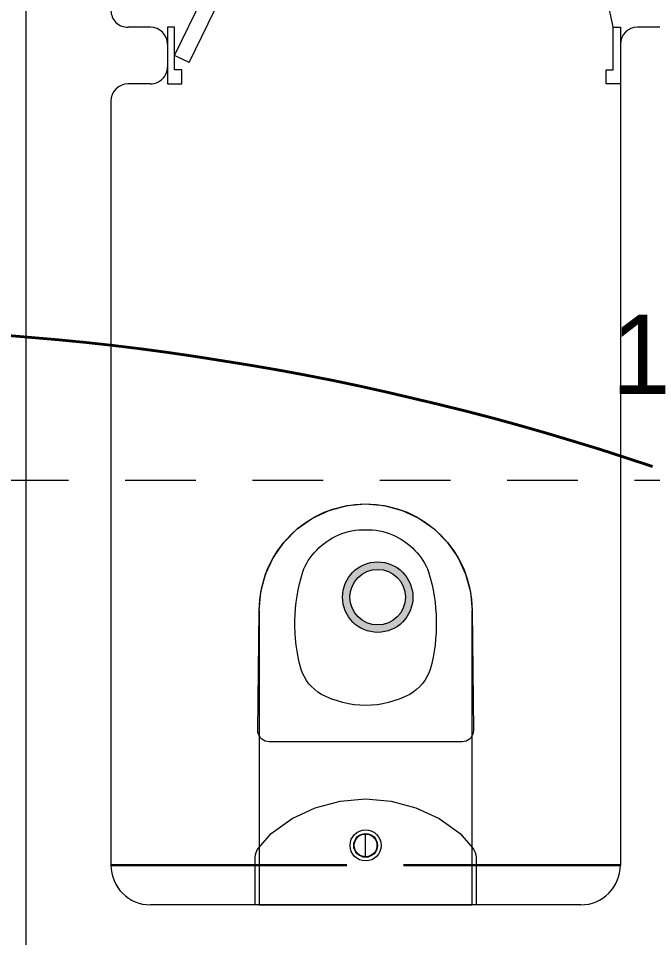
# Model space of a CAD drawing. Header units: metres. Extents: x 14 to 2416, y -346 to 476.
# Drawn here: x 137.163 to 138.284, y -69.879 to -68.255 of the extents above; entities that cross this region are included whole.
import ezdxf

# ---------------------------------------------------------------- set-up
doc = ezdxf.new("R2010")
doc.units = ezdxf.units.M
for name, pattern in [('0', [0]), ('HIDDEN2', [0.1875, 0.125, -0.0625]), ('STYLE_03', [0.5, 0.416656, -0.083344])]:
    doc.linetypes.add(name, pattern=pattern)
doc.layers.get('0').update_dxf_attribs({"linetype": '0', "lineweight": 20})
for name, color, linetype, lineweight in [('A-ANNO-TEXT', 20, 'Continuous', 13), ('A-DOOR', 35, 'Continuous', 5), ('A-WALL', 250, 'Continuous', 20), ('baños', 251, 'Continuous', 0), ('E Salida Luces', 22, 'Continuous', 40), ('E Tuberia Emp Losa', 22, 'Continuous', 40), ('MAVA -LUMINARIAS', 1, 'Continuous', 18)]:
    doc.layers.add(name, color=color, linetype=linetype, lineweight=lineweight)
doc.layers.add('MAVA Luminarias', color=1, linetype='Continuous')
doc.layers.add('Techos 1', color=7, linetype='HIDDEN2', lineweight=9, true_color=0x42391a)
doc.styles.add('CENTURY GOTHIC', font='GOTHIC.TTF')

# ---------------------------------------------------------------- blocks, each defined once
blk = doc.blocks.new('downlight')
at = {"layer": 'MAVA -LUMINARIAS'}
h = blk.add_hatch(color=3, dxfattribs=at)
h.dxf.hatch_style = 1
h.paths.add_polyline_path([(-5.416, -22.4571, 1), (-5.2917, -22.4571, 1)])
h.paths.add_polyline_path([(-5.3048, -22.4571, -1), (-5.4029, -22.4571, -1)], flags=16)
at = {"layer": 'MAVA -LUMINARIAS', "color": 3}
for radius in [0.0622, 0.049]:
    blk.add_circle((-5.3539, -22.4571), radius, dxfattribs=at)
blk = doc.blocks.new('A$C3685e79b')
at = {"layer": 'A-DOOR'}
for p, q in [((0.0125, 0.05), (0.3248, 0.6926)), ((0.3248, 0.6926), (0.3503, 0.6802)), ((0.038, 0.0376), (0.3503, 0.6802)), ((0.3042, 0.6503), (0.294, 0.6552)), ((0.296, 0.6333), (0.2858, 0.6383)), ((0.3297, 0.6379), (0.3399, 0.6329)), ((0.3215, 0.621), (0.3317, 0.616)), ((0.038, 0.0376), (0.0125, 0.05))]:
    blk.add_line(p, q, dxfattribs=at)
for points in [[(0, 0), (0.025, 0), (0.025, 0.025), (0.0125, 0.025), (0.0125, 0.1), (0, 0.1), (0, 0)], [(0.8, 0), (0.775, 0), (0.775, 0.025), (0.7875, 0.025), (0.7875, 0.1), (0.8, 0.1), (0.8, 0)]]:
    blk.add_lwpolyline(points, dxfattribs=at)
blk.add_arc((-0.0309, -0.0619), 0.8343, 11.1901, 62.8126, dxfattribs=at)
for points in [[(0.294, 0.6539), (0.294, 0.659), (0.289, 0.6677), (0.2802, 0.6727), (0.2702, 0.6727), (0.2614, 0.6677), (0.2564, 0.6589), (0.2564, 0.6489), (0.2614, 0.6401), (0.2702, 0.6351), (0.2803, 0.6351), (0.289, 0.6401), (0.294, 0.6489), (0.294, 0.6539)], [(0.3693, 0.6173), (0.3693, 0.6224), (0.3642, 0.6311), (0.3555, 0.6361), (0.3454, 0.6361), (0.3367, 0.6311), (0.3316, 0.6224), (0.3317, 0.6123), (0.3367, 0.6035), (0.3454, 0.5985), (0.3555, 0.5985), (0.3643, 0.6036), (0.3693, 0.6123), (0.3693, 0.6173)]]:
    blk.add_open_spline(points, degree=2, dxfattribs=at)
blk = doc.blocks.new('Caroma_ToiletSuites')
at = {"layer": 'baños'}
for p, q in [((-32.6, 705.1), (-64.3, 696.7)), ((0, 708), (-32.6, 705.1)), ((32.6, 705.1), (0, 708)), ((64.3, 696.7), (32.6, 705.1)), ((-94, 682.8), (-120.8, 664)), ((-64.3, 696.7), (-94, 682.8)), ((94, 682.8), (64.3, 696.7)), ((120.8, 664), (94, 682.8)), ((-120.8, 664), (-144, 640.8)), ((144, 640.8), (120.8, 664)), ((-144, 640.8), (-162.8, 614)), ((162.8, 614), (144, 640.8)), ((-162.8, 614), (-176.7, 584.3)), ((176.7, 584.3), (162.8, 614)), ((-176.7, 584.3), (-185.1, 552.6)), ((185.1, 552.6), (176.7, 584.3)), ((-185.1, 552.6), (-188, 520)), ((188, 520), (185.1, 552.6)), ((-188, 520), (-190.5, 308)), ((-188, 0), (-188, 520)), ((188, 520), (188, 0)), ((190.5, 308), (188, 520)), ((-190.5, 308), (-190.2, 304.5)), ((-190.2, 304.5), (-189.3, 301.2)), ((-189.3, 301.2), (-187.8, 298)), ((-187.8, 298), (-185.8, 295.1)), ((-185.8, 295.1), (-183.4, 292.7)), ((-183.4, 292.7), (-180.5, 290.7)), ((180.5, 290.7), (183.4, 292.7)), ((183.4, 292.7), (185.8, 295.1)), ((185.8, 295.1), (187.8, 298)), ((187.8, 298), (189.3, 301.2)), ((189.3, 301.2), (190.2, 304.5)), ((190.2, 304.5), (190.5, 308)), ((-180.5, 290.7), (-177.3, 289.2)), ((-177.3, 289.2), (-174, 288.3)), ((-174, 288.3), (-170.5, 288)), ((-170.5, 288), (170.5, 288)), ((170.5, 288), (174, 288.3)), ((174, 288.3), (177.3, 289.2)), ((177.3, 289.2), (180.5, 290.7)), ((-45.1, 183.1), (-88.9, 171.3)), ((0, 187), (-45.1, 183.1)), ((45.1, 183.1), (0, 187)), ((88.9, 171.3), (45.1, 183.1)), ((-88.9, 171.3), (-130, 152.2)), ((130, 152.2), (88.9, 171.3)), ((-130, 152.2), (-167.1, 126.2)), ((167.1, 126.2), (130, 152.2)), ((-167.1, 126.2), (-188.7, 100.9)), ((0, 85), (0, 125)), ((188.7, 100.9), (167.1, 126.2)), ((-188.7, 100.9), (-191.4, 97)), ((191.4, 97), (188.7, 100.9)), ((-194.6, 88.2), (-195, 83.5)), ((-195, 83.5), (-195, 0)), ((-193.4, 92.7), (-194.6, 88.2)), ((-191.4, 97), (-193.4, 92.7)), ((193.4, 92.7), (191.4, 97)), ((194.6, 88.2), (193.4, 92.7)), ((195, 83.5), (194.6, 88.2)), ((195, 0), (195, 83.5)), ((-195, 0), (195, 0)), ((188, 0), (-188, 0))]:
    blk.add_line(p, q, dxfattribs=at)
for centre, radius, start, end in [((0, 520), 188, 0, 180), ((-2.7, 547.4), 115.2, 88.6565, 137.0404), ((2.7, 547.4), 115.2, 42.9609, 91.3415), ((-18.8, 556.1), 97.6, 134.3372, 160.9897), ((18.8, 556.1), 97.6, 19.01, 45.6643), ((183, 496.7), 307.9, 162.7713, 195.2143), ((-183, 496.7), 307.9, 344.7852, 17.2286), ((-36.1, 442.4), 82.4, 198.763, 239.3582), ((36.1, 442.4), 82.4, 300.6412, 341.2351), ((2.9, 529.9), 177.9, 242.916, 269.0659), ((-2.9, 529.9), 177.9, 270.9339, 297.0836), ((0, 105), 27.5, 0, 180), ((0, 105), 21, 0, 180), ((0, 105), 20, 0, 180), ((0, 105), 27.5, 180, 0), ((0, 105), 21, 180, 0), ((0, 105), 20, 180, 0)]:
    blk.add_arc(centre, radius, start, end, dxfattribs=at)
blk = doc.blocks.new('PL BASE 2N NASAS 09')
at = {"layer": 'A-WALL'}
for p, q in [((162.7475, -9.8817), (162.7475, -6.4917)), ((162.9675, -7.4117), (162.9278, -7.4117)), ((163.8675, -7.4117), (163.8275, -7.4117)), ((162.9975, -7.4415), (162.9975, -7.4815)), ((163.7975, -7.4417), (163.7975, -8.8917)), ((162.9675, -7.5117), (162.9273, -7.5117)), ((162.8975, -7.5414), (162.8975, -8.8917)), ((163.7275, -8.9617), (162.9675, -8.9617))]:
    blk.add_line(p, q, dxfattribs=at)
for centre, radius, start, end in [((162.9273, -7.382), 0.0297, 179.7717, 271.0975), ((162.9675, -7.4417), 0.03, 0.3995, 89.9991), ((163.8275, -7.4417), 0.03, 90, 180), ((162.9675, -7.4817), 0.03, 270.0009, 0.3953), ((162.9282, -7.5424), 0.0307, 91.7875, 179.4838), ((162.9675, -8.8917), 0.07, 180, 270), ((163.7275, -8.8917), 0.07, 270, 0)]:
    blk.add_arc(centre, radius, start, end, dxfattribs=at)
at = {"layer": 'Techos 1'}
blk.add_line((161.3475, -8.2117), (176.0975, -8.2117), dxfattribs=at)
at = {"color": 1}
blk.add_blockref('A$C3685e79b', (162.9975, -7.5117), dxfattribs=at)
at = {"layer": 'baños', "xscale": -0.000999999934791, "yscale": 0.000999999934791}
blk.add_blockref('Caroma_ToiletSuites', (163.3475, -8.9617), dxfattribs=at)
blk = doc.blocks.new('PL MUEBLES 2N NASAS 09')
blk.add_blockref('PL BASE 2N NASAS 09', (49.9143, 62.717))
blk = doc.blocks.new('A$C595364de')
blk.add_blockref('PL MUEBLES 2N NASAS 09', (-199.5618, -36.6052))

msp = doc.modelspace()

# ---------------------------------------------------------------- linework, layer by layer
at = {"layer": 'E Salida Luces'}
msp.add_arc((136.7868, -73.4953, 0), 4.6936, 71.4037, 109.5049, dxfattribs=at)
at = {"layer": 'MAVA Luminarias', "linetype": 'STYLE_03', "lineweight": 30}
msp.add_line((137.3266, -69.751), (138.2266, -69.751), dxfattribs=at)

# ---------------------------------------------------------------- block references
at = {"layer": 'A-ANNO-TEXT'}
msp.add_blockref('A$C595364de', (124.0766, -86.9711), dxfattribs=at)
at = {"layer": 'MAVA Luminarias'}
msp.add_blockref('downlight', (143.1518, -46.8205), dxfattribs=at)

# ---------------------------------------------------------------- texts
at = {"layer": 'E Tuberia Emp Losa', "insert": (138.2629, -68.8485), "char_height": 0.14, "width": 0.276812, "attachment_point": 5, "style": 'CENTURY GOTHIC'}
msp.add_mtext('1 ', dxfattribs=at)

doc.saveas('drawing.dxf')
